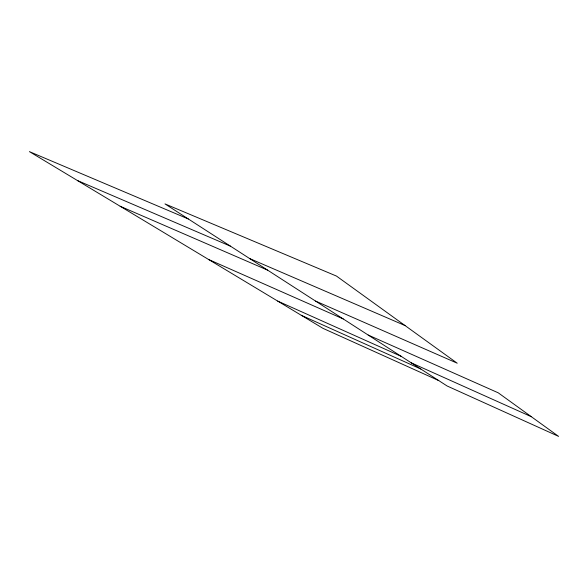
<?xml version="1.0" encoding="UTF-8"?>
<svg xmlns="http://www.w3.org/2000/svg" width="588" height="588" viewBox="0 0 588 588"><rect width="100%" height="100%" fill="white"/><g stroke="black" fill="none" stroke-linecap="round" stroke-linejoin="round"><path stroke-width="0.88" d="M188.366 218.986L29.4 151.616L322.944 328.332L438.744 380.583M77.469 180.553L230.577 246.232M249.702 258.573L405.044 325.561M120.158 206.256L267.665 270.164M315.55 301.071L457.214 363.208L336.461 276.066L164.985 203.904L447.137 386L558.6 436.384L498.227 392.813L368.198 335.05M208.571 259.477L343.26 318.961M277.661 301.071L401.251 356.379M411.262 362.847L531.332 416.701M301.247 315.271L420.832 369.021"/></g></svg>
